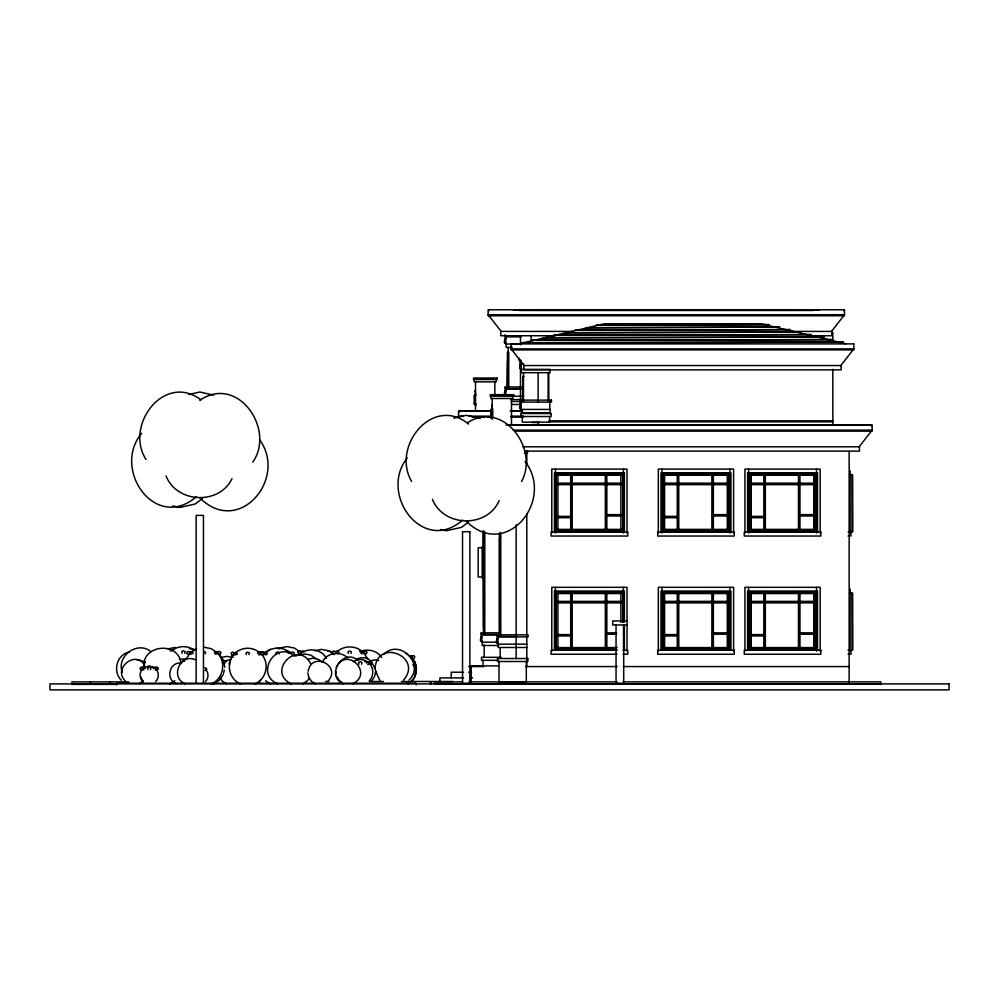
<?xml version="1.0" encoding="UTF-8"?>
<svg xmlns="http://www.w3.org/2000/svg" width="999" height="999" viewBox="0 0 999 999"><rect width="100%" height="100%" fill="white"/><g stroke="black" fill="none" stroke-linecap="round" stroke-linejoin="round"><path stroke-width="1.5" d="M143.681 666.508C142.795 644.143 178.933 641.308 180.981 663.611M223.689 672.802L224.238 670.029M308.167 671.303C311.476 650.761 342.058 665.696 328.022 681.156M375.025 668.556C377.185 637.549 423.801 656.855 403.396 680.307M375.649 671.316L374.625 676.485L371.703 680.856M415.035 674.974L416.283 668.656L415.035 662.337L411.451 656.98M153.309 668.581L154.433 667.195L156.431 667.519L156.831 669.155L155.145 670.079M279.32 654.008L278.933 652.372L277.635 651.935L275.936 652.859L276.336 654.495M288.649 652.884L288.249 651.248L286.251 650.923M291.396 654.008L290.409 652.047L288.012 652.859M366.596 663.149L367.732 661.763L369.717 662.087L370.117 663.711L367.732 664.522M141.658 433.254C111.513 469.23 155.307 532.017 196.216 496.828M231.993 478.608C219.393 505.307 176.748 503.271 166.034 475.961M252.797 462.15C275.799 429.033 237.55 374.2 199.812 400.324M407.28 457.892C378.434 493.968 422.614 554.944 462.612 520.142M499.175 500.599C487.262 528.346 443.431 527.285 432.43 499.275M521.553 481.481C539.472 448.701 502.934 399.737 467.382 422.752M142.695 668.568C139.261 672.14 139.261 678.034 142.695 681.605M155.719 681.605C159.153 678.034 159.153 672.14 155.719 668.568M186.139 659.003L190.285 652.797M205.519 681.655C208.441 678.546 209.028 673.326 206.156 670.004M234.515 653.546C225.449 662.574 228.734 679.12 240.572 684.003M223.414 674.175L219.493 680.057L213.624 683.978M259.128 682.03L260.602 679.819M309.265 678.121L307.63 680.581L302.722 683.853M322.59 661.788C327.023 652.447 340.534 650.724 347.702 657.904M336.301 667.232C346.84 646.078 373.976 673.214 352.809 683.753M369.23 681.006C373.926 676.111 373.926 668.019 369.23 663.124M408.991 680.069C425.674 664.198 399.388 637.911 383.516 654.595M411.925 680.419C417.882 674.225 417.882 663.985 411.925 657.792M412.112 680.943C416.483 676.635 417.17 669.08 412.812 664.522M831.505 331.406L844.492 314.76L488.174 314.76L501.161 331.406M840.821 365.547L853.808 348.888L511.151 348.888L524.138 365.547M859.14 446.79L872.127 430.144L513.399 430.144M144.218 668.006L145.217 667.195M150.499 669.642L150.899 668.006L149.201 667.082L147.515 668.006L147.914 669.642M154.907 668.006L156.606 667.082L157.904 667.519L158.292 669.155L156.606 670.079M184.715 653.284L185.115 651.66L183.416 650.724L181.731 651.66L182.118 653.284M205.12 653.87L205.657 652.822L204.52 651.435M232.642 654.832L232.105 655.893L233.229 657.267M249.013 654.632L249.413 652.996L247.715 652.072L246.029 652.996L246.428 654.632M260.876 652.859L262.712 652.072M263.861 652.859L265.559 651.935L267.382 653.433L266.258 654.82L263.861 654.008M290.996 652.859L292.695 651.935L294.38 652.859L293.993 654.495L291.995 654.82M300.886 651.735L302.585 650.811L304.27 651.735M351.036 653.483L351.436 651.847L349.75 650.923L348.052 651.847L348.451 653.483M363.624 651.847L365.309 650.923L367.145 652.422L366.021 653.808L364.023 653.483M361.588 664.198L361.975 662.574L360.289 661.65L358.591 662.574L358.991 664.198M202.148 498.726L195.08 504.045L179.783 507.467L172.839 505.906M468.543 522.04L461.476 527.347L446.191 530.781L440.621 529.532M143.681 667.906L149.201 665.871L154.72 667.906M172.153 650.511C178.409 645.366 188.424 645.366 194.68 650.511M139.186 683.753L143.294 680.993M191.533 651.96L196.503 648.638M169.867 684.003L174.788 680.719M235.727 652.734C242.332 646.79 253.109 646.79 259.715 652.734M223.227 662.574L226.286 660.539L231.094 659.577M211.151 684.015C223.289 679.02 226.661 662.05 217.357 652.797M264.797 652.896C271.678 646.927 282.792 646.328 289.673 652.597M265.584 652.597L270.454 649.338M254.87 684.003C266.696 679.12 269.992 662.574 260.926 653.546M298.951 654.882C306.668 647.177 321.291 648.476 326.486 658.353M337.287 651.56C344.143 645.379 355.344 645.379 362.2 651.56M353.396 661.763C357.642 658.466 364.198 658.94 368.206 662.437M143.057 662.849L145.155 661.513M217.894 651.76L219.892 651.435L221.029 652.822L219.892 654.195L218.494 654.195M234.028 654.632L232.03 654.957L231.031 652.996L232.73 652.072L234.415 652.996M230.382 661.887L229.258 663.274L229.795 664.335M337.962 653.808L339.086 652.422L337.262 650.923L335.564 651.847L335.964 653.483M409.115 655.943L411.7 655.943L412.237 657.005L411.113 658.391M411.738 655.943L413.736 655.619L414.722 656.43L414.323 658.066L412.337 658.391M519.48 343.731L604.333 323.751L760.976 323.751L845.816 343.731M188.674 394.518L199.8 392.02L213.699 395.129M453.683 418.131L466.196 415.334L480.107 418.444M129.433 652.022C116.883 654.108 112.263 671.565 121.329 680.244M168.094 648.863L175.374 647.414M179.533 659.178L185.826 658.928M180.307 662.961C169.018 662.624 165.634 679.657 176.186 683.666M221.478 657.442L226.935 656.355L232.405 657.442M279.508 648.064L286.95 646.59L294.405 648.064L299.45 651.448M314.76 650.749L321.641 649.387L328.521 650.749L334.353 654.645M299.001 655.169L304.945 653.983L310.889 655.169L315.934 658.541M307.967 659.228L313.049 658.229L318.132 659.228L322.44 662.112M360.801 651.286C368.069 648.638 377.385 650.599 381.606 657.417M356.993 658.853C373.913 653.209 373.938 670.566 379.895 680.307M369.992 660.851L374.962 659.914L378.683 660.614M170.155 650.849L171.553 650.849M189.148 654.195L187.163 653.87L186.626 652.822L187.75 651.435L189.748 651.76M143.968 669.967L141.583 669.155L141.97 667.519L143.968 667.195L145.105 668.581M261.875 652.047L263.411 652.185M225.899 661.887L226.598 661.775M204.957 670.541L206.781 669.043L204.957 667.544M369.742 661.763L371.728 662.087L372.265 663.149L370.442 664.647M535.514 310.19L538.586 310.052M513.461 310.115L818.88 310.115M572.839 331.406L500.836 331.406L500.836 335.739L555.219 335.739M790.983 331.406L831.83 331.406L831.83 335.739L810.077 335.739M520.904 336.388L505.831 336.388L505.831 344.043L521.228 344.043M521.228 336.713L504.832 336.713L504.832 334.727M505.831 338.224L505.094 338.224L505.094 343.219L505.831 343.219M505.094 338.823L505.831 338.823M505.094 342.62L505.831 342.62M512.187 347.377L506.156 347.377L506.156 344.043M507.492 361.238L507.092 387.662M521.141 363.536L520.417 363.536L520.417 368.531L521.141 368.531M523.813 363.873L520.816 363.873L520.816 360.552M520.417 364.136L521.141 364.136M520.417 367.932L521.141 367.932M524.075 376.448L522.739 376.448L522.814 401.011M522.814 383.341L522.415 401.011M521.228 386.938L504.832 386.938L504.832 388.936L521.228 388.936M520.904 388.599L505.831 388.599L505.831 395.429M505.831 390.434L505.094 390.434L505.094 395.429M505.094 391.034L505.831 391.034M476.123 394.842L474.787 394.842L474.787 404.832L476.123 404.832M505.094 394.83L505.831 394.83M474.862 395.629L474.188 395.629L474.188 404.046L476.123 404.108M474.188 396.054L474.862 396.054M521.228 396.253L490.172 396.178L490.172 394.68L513.823 394.68L513.823 396.178M510.676 399.588L521.228 399.588M511.238 401.486L520.641 401.486M474.188 403.621L474.862 403.621M521.141 403.608L520.417 403.596L520.417 408.603L521.141 408.603M520.417 404.208L521.141 404.208M511.538 404.483L520.641 404.483M520.417 408.004L521.141 408.004M491.508 409.615L490.846 409.615L490.846 418.032L491.508 418.032L491.446 408.828L492.769 408.828L492.769 417.395M490.846 410.04L491.508 410.04M491.608 410.989L459.041 410.989L459.041 412.162M510.214 410.989L522.614 410.989M490.934 411.163L458.541 411.163L458.541 417.157M510.988 411.163L521.79 411.163M458.541 416.158L463.174 416.158M469.343 416.158L490.934 416.158M510.988 416.158L523.326 416.158M472.427 417.157L484.765 417.157M487.849 417.157L490.934 417.157M510.988 417.157L523.326 417.157M490.846 417.607L491.508 417.607M549.038 420.816L832.829 420.816M549.038 421.815L832.829 421.815M531.967 422.49L539.298 422.49M506.031 424.975L871.628 424.975L871.628 426.148M508.716 425.149L872.127 425.149L872.127 431.143L514.96 431.143M522.902 446.79L859.477 446.79L859.477 451.123L524.463 451.123M524.475 453.121L527.472 453.121L527.472 450.899M555.282 473.763L623.538 473.763M661.837 473.763L730.107 473.763M748.413 473.763L816.683 473.763M849.487 474.6L851.985 474.6L851.985 531.88L848.051 532.042M557.779 475.099L621.041 475.099M557.942 475.262L620.879 475.262M664.497 475.262L727.434 475.262M751.086 475.262L814.023 475.262M556.106 483.154L622.714 483.154M662.674 483.154L729.27 483.154M749.25 483.154L815.846 483.154M556.106 484.652L622.714 484.652M662.674 484.652L729.27 484.652M749.25 484.652L815.846 484.652M622.714 514.635L606.056 514.635L606.056 515.971L622.714 515.971M729.27 514.635L712.624 514.635L712.624 515.971L729.27 515.971M815.846 514.635L799.2 514.635L799.2 515.971L815.846 515.971M556.106 516.396L571.428 516.396L571.428 517.719L556.106 517.719M662.674 516.396L677.984 516.396L677.984 517.719L662.674 517.719M749.25 516.396L764.572 516.396L764.572 517.719L749.25 517.719M555.444 529.383L623.376 529.383M662 529.383L729.932 529.383M748.588 529.383L816.52 529.383M557.942 529.882L620.879 529.882M664.497 529.882L727.434 529.882M751.086 529.882L814.023 529.882M555.282 531.043L623.538 531.043M661.837 531.043L730.107 531.043M748.413 531.043L816.683 531.043M849.487 531.043L851.985 531.043M849.312 531.705L852.809 531.705L852.646 475.099M848.051 536.038L850.986 536.038L850.986 532.042M499.5 537.624L499.5 631.131M484.403 546.69L482.18 546.69L482.18 577.996L484.403 577.996M483.516 547.689L478.184 547.689L478.184 576.997L483.516 576.997M849.487 592.819L851.985 592.819L851.985 650.087L848.051 650.262M557.779 593.306L621.041 593.306M557.942 593.481L620.879 593.481M664.497 593.481L727.434 593.481M751.086 593.481L814.023 593.481M556.106 601.373L622.714 601.373M662.674 601.373L729.27 601.373M749.25 601.373L815.846 601.373M556.106 602.872L622.714 602.872M662.674 602.872L729.27 602.872M749.25 602.872L815.846 602.872M627.035 620.953L612.724 620.953L612.724 624.949L627.035 624.949M483.516 628.196L483.116 530.906M500.224 632.842L480.856 632.842L480.856 634.84L528.134 634.84L528.134 636.838L496.84 636.838L496.84 634.84M616.658 632.854L606.056 632.854L606.056 634.19L616.658 634.19M729.27 632.854L712.624 632.854L712.624 634.19L729.27 634.19M815.846 632.854L799.2 632.854L799.2 634.19L815.846 634.19M496.928 634.502L481.855 634.502L481.855 642.17L498.426 642.17M556.106 634.602L571.428 634.602L571.428 635.938L556.106 635.938M662.674 634.602L677.984 634.602L677.984 635.938L662.674 635.938M749.25 634.602L764.572 634.602L764.572 635.938L749.25 635.938M481.855 636.338L481.118 636.338L481.118 641.333L481.855 641.333M517.432 636.5L497.839 636.5L497.839 644.168L526.81 644.168M481.118 636.937L481.855 636.937M480.819 637.137L480.519 640.696L480.819 636.937M497.839 638.336L497.102 638.336L497.102 643.331L497.839 643.331M497.102 638.935L497.839 638.935M481.118 640.734L481.855 640.734M497.102 642.732L497.839 642.732M498.763 645.491L482.18 645.491L482.18 642.17M526.81 647.489L498.164 647.489L498.164 644.168M555.444 647.589L617.195 647.589M662 647.589L729.932 647.589M748.588 647.589L816.52 647.589M557.942 648.089L616.271 648.089M664.497 648.089L727.434 648.089M751.086 648.089L814.023 648.089M616.271 649.924L556.106 649.924L556.106 591.645L622.714 591.645L622.714 622.315M849.924 649.924L852.809 649.924L852.646 593.306M617.332 650.087L551.111 650.262L551.111 654.245L616.982 654.245M623.114 650.262L627.709 650.262L627.709 654.245L623.114 654.245M848.051 654.245L850.986 654.245L850.986 650.262M501.211 657.317L481.518 657.317L481.518 660.314L498.189 660.314M498.563 665.908L471.191 665.908L471.191 683.216M468.606 666.57L483.778 666.57M525.486 666.57L617.295 666.57M623.513 666.57L849.15 666.57M463.573 672.24L451.211 672.24L451.211 677.896M468.606 672.24L471.64 672.24M463.573 677.896L439.897 677.896L439.897 681.892M469.555 677.896L472.677 677.896M325.749 681.493L328.833 681.493M369.493 681.493L383.404 681.493M401.411 681.493L407.592 681.493L407.592 683.828M452.884 681.493L431.231 681.493L431.231 683.828M128.871 681.892L110.552 681.892L110.552 684.39L116.658 684.39M462.649 681.892L434.565 681.892L434.565 684.228L880.781 684.228L880.781 681.892L623.351 681.892M468.893 681.892L617.107 681.892M793.755 310.052L796.815 310.19M334.178 653.92L332.48 652.996L332.879 651.36L334.178 650.923L335.864 651.847M364.81 661.65L365.509 661.763M223.002 661.775L224.837 663.274M152.497 667.082L154.196 668.006M141.808 670.079L140.11 669.155L140.509 667.519L141.808 667.082L143.494 668.006M222.352 660.152L226.086 660.851M137.2 659.914L142.17 660.851L145.33 662.849M359.59 651.186L363.561 651.972M327.66 650.836L332.929 651.885M276.735 648.251L279.57 648.826M293.918 655.269L296.815 655.856M258.217 651.785L263.324 652.797M203.821 647.19L211.151 648.638L216.121 651.96M189.36 648.576L196.403 649.987M195.23 659.69C180.007 652.934 169.718 677.772 185.252 683.766M263.274 652.047L264.011 652.509M261.413 654.632L264.011 654.632L263.873 652.372M184.603 661.238L182.605 660.913L181.618 662.874M406.094 653.408L408.241 654.832M358.042 660.514C343.169 647.14 324.937 675.886 343.144 683.753M339.623 680.806L341.858 682.305M294.668 656.081C275.612 639.872 254.695 673.938 277.635 683.915M315.16 683.716L311.326 681.156L308.766 677.322L307.867 672.802M291.171 683.853C265.896 671.266 298.314 638.848 310.901 664.123M265.584 680.744L270.454 684.003M226.286 683.741L222.203 681.018L220.167 677.959M150.924 651.673C137.687 640.347 115.896 656.243 122.377 672.377M468.543 424.051C432.604 394.742 391.046 446.628 411.625 481.456M466.246 521.153C506.093 560.839 555.157 500.437 525.124 461.55M200.974 399.85C164.173 372.028 124.138 425.562 146.016 459.465M199.85 497.839C238.836 537.037 288.074 478.583 259.515 439.572M363.461 652.397L367.657 658.691M336.626 676.323L338.873 679.682M219.493 654.457L223.414 660.327L224.787 667.257M144.68 665.109C135.489 649.8 112.363 668.643 125.35 680.993M143.057 681.793L140.871 677.06M335.577 671.028L336.101 673.676M850.149 470.766L850.149 533.041M850.149 588.985L850.149 651.248M849.15 451.473L849.15 683.216M843.993 309.59L843.993 310.764M832.829 332.58L832.829 341.571M832.829 369.293L832.829 424.563M824.175 335.577L824.175 338.574M823.513 335.577L823.513 338.574M820.179 533.041L820.179 469.105L744.917 469.105L744.917 533.041M820.179 651.248L820.179 587.325L744.917 587.325L744.917 651.248M817.519 531.88L817.519 472.939L747.589 472.939L747.589 531.88M817.519 650.087L817.519 591.146L747.589 591.146L747.589 650.087M816.683 472.939L816.683 531.88M816.683 591.146L816.683 650.087M816.52 469.105L816.52 533.041M816.52 587.325L816.52 651.248M814.185 530.044L814.185 475.099L750.911 475.099L750.911 530.044M814.185 648.251L814.185 593.306L750.911 593.306L750.911 648.251M814.023 473.426L814.023 531.705M814.023 591.645L814.023 649.924M812.936 310.464L519.393 310.464M801.073 309.965L531.256 309.965M799.962 473.426L799.962 531.705M799.962 591.645L799.962 649.924M798.463 473.426L798.463 531.705M798.463 591.645L798.463 649.924M795.142 309.715L537.2 309.715M765.334 473.426L765.334 531.705M765.334 591.645L765.334 649.924M763.835 473.426L763.835 531.705M763.835 591.645L763.835 649.924M751.086 473.426L751.086 531.705M751.086 591.645L751.086 649.924M748.588 469.105L748.588 533.041M748.588 587.325L748.588 650.037M748.413 472.939L748.413 531.88M748.413 591.146L748.413 650.087M733.603 533.041L733.603 469.105L658.341 469.105L658.341 533.041M733.603 651.248L733.603 587.325L658.341 587.325L658.341 651.248M730.931 531.88L730.931 472.939L661.001 472.939L661.001 531.88M730.931 650.087L730.931 591.146L661.001 591.146L661.001 650.087M730.107 472.939L730.107 531.88M730.107 591.146L730.107 650.087M729.932 469.105L729.932 533.041M729.932 587.325L729.932 650.037M727.609 530.044L727.609 475.099L664.335 475.099L664.335 530.044M727.609 648.251L727.609 593.306L664.335 593.306L664.335 648.251M727.434 473.426L727.434 531.705M727.434 591.645L727.434 649.924M713.386 473.426L713.386 531.705M713.386 591.645L713.386 649.924M711.887 473.426L711.887 531.705M711.887 591.645L711.887 649.924M678.758 473.426L678.758 531.705M678.758 591.645L678.758 649.924M677.26 473.426L677.26 531.705M677.26 591.645L677.26 649.924M664.497 473.426L664.497 531.705M664.497 591.645L664.497 649.924M662 469.105L662 533.041M662 587.325L662 650.037M661.837 472.939L661.837 531.88M661.837 591.146L661.837 650.087M627.035 533.041L627.035 469.105L551.785 469.105L551.785 533.041M627.035 651.248L627.035 587.325L551.785 587.325L551.785 651.248M624.375 531.88L624.375 472.939L554.445 472.939L554.445 531.88M624.375 622.165L624.375 591.146L554.445 591.146L554.445 650.087M624.375 625.274L624.375 650.087M623.713 624.949L623.713 683.216L616.046 683.216L616.046 624.949M623.538 472.939L623.538 531.88M623.538 591.146L623.538 622.165M623.538 625.274L623.538 650.087M623.376 469.105L623.376 533.041M623.376 587.325L623.376 621.628M620.879 473.426L620.879 531.705M620.879 591.645L620.879 622.315M606.83 473.426L606.83 531.705M606.83 591.645L606.83 649.924M605.332 473.426L605.332 531.705M605.332 591.645L605.332 649.924M572.19 473.426L572.19 531.705M572.19 591.645L572.19 649.924M570.691 473.426L570.691 531.705M570.691 591.645L570.691 649.924M557.942 473.426L557.942 531.705M557.942 591.645L557.942 649.924M555.444 469.105L555.444 533.041M555.444 587.325L555.444 650.037M555.282 472.939L555.282 531.88M555.282 591.146L555.282 650.087M549.787 401.773L549.787 409.428M549.612 416.521L549.612 422.152L522.315 422.152L522.315 416.521M548.788 372.39L548.788 401.735M548.114 372.714L548.114 401.436M538.124 372.39L538.124 401.735M538.124 422.065L538.124 424.563M531.131 335.577L531.131 341.808M526.81 451.473L526.81 465.497M526.81 513.823L526.81 666.57M526.311 661.513L526.311 682.554L499.001 682.554L499.001 661.513M523.476 372.714L523.476 401.436M521.478 369.368L521.478 372.689L550.112 372.689L550.112 369.368L521.141 369.368L521.141 363.236M521.478 409.428L521.478 412.762L550.112 412.762L550.112 409.428L521.141 409.428L521.141 401.773M520.479 335.652L520.479 344.88M520.479 360.264L520.479 411.051M520.142 360.04L520.142 362.038M519.143 358.216L519.143 360.714M516.146 524.725L516.146 658.778M512.824 396.178L512.824 398.501L490.846 398.501L490.846 396.178M511.65 343.731L511.65 344.892M511.488 398.501L511.488 425.149M508.753 387.3L508.753 352.272L507.43 352.272L507.492 387.662M508.154 347.465L508.154 387.6M505.656 337.262L505.656 338.224M500.761 533.728L500.761 635.027M500.162 532.292L500.162 635.139M500.162 647.614L500.162 658.516M499.438 533.728L499.438 635.027M496.166 379.52L496.166 381.855L474.188 381.855L474.188 379.52M494.842 381.855L494.842 395.741M492.17 398.501L492.17 419.23M492.007 405.669L492.007 408.166M491.67 404.832L491.67 405.669M488.673 309.59L488.673 310.764M484.777 531.718L484.777 632.779M484.178 532.667L484.178 632.392M484.178 644.855L484.178 657.317M483.516 530.906L483.454 632.779M483.017 660.314L483.017 666.246M475.524 381.855L475.524 411.163M475.362 391.346L475.362 393.843M475.024 390.522L475.024 391.346M430.232 683.828L430.232 681.493L408.591 681.493L408.591 683.828M416.246 684.889L416.246 683.216L116.546 683.216L116.546 684.889M203.459 683.216L203.459 515.397L196.141 515.397L196.141 683.216M189.81 652.247L190.797 654.195L193.194 653.383L192.195 651.435L189.81 652.247M214.46 652.247L215.447 654.195L217.844 653.383L216.845 651.435L214.46 652.247M234.003 652.996L235.002 654.957L237.387 654.145L236.401 652.185L234.003 652.996M258.054 652.996L259.041 654.957L261.438 654.145L260.439 652.185L258.054 652.996M297.789 651.735L298.788 653.696L301.174 652.884L300.187 650.923L297.789 651.735M360.539 651.847L361.526 653.808L363.923 652.996L362.937 651.036L360.539 651.847M844.492 309.765L488.174 309.765L488.174 315.759L844.492 315.759L844.492 309.765M768.93 324.625L596.378 325.224L768.93 324.625M779.532 327.123L585.764 327.722L779.532 327.123M790.134 329.62L575.162 330.219L790.134 329.62M800.748 332.118L564.56 332.717L800.748 332.118M811.35 334.615L553.946 335.214L811.35 334.615M821.952 337.113L543.344 337.712L821.952 337.113M504.795 338.823L504.495 342.582L504.795 338.823M832.567 339.61L532.742 340.209L832.567 339.61M843.168 342.108L522.127 342.707L843.168 342.108M853.808 343.893L511.151 343.893L511.151 349.887L853.808 349.887L853.808 343.893M520.117 364.136L519.817 367.894L520.117 364.136M841.158 365.547L523.813 365.547L523.813 369.867L841.158 369.867L841.158 365.547M497.165 378.034L473.526 378.034L473.526 379.52L497.165 379.52L497.165 378.034M504.795 391.034L504.495 394.792L504.795 391.034M551.448 400.112L520.142 400.112L520.142 402.098L551.448 402.098L551.448 400.112M520.117 404.208L519.817 407.967L520.117 404.208M551.111 413.524L520.816 413.524L520.816 416.521L551.111 416.521L551.111 413.524M622.714 473.426L556.106 473.426L556.106 531.705L622.714 531.705L622.714 473.426M729.27 473.426L662.674 473.426L662.674 531.705L729.27 531.705L729.27 473.426M815.846 473.426L749.25 473.426L749.25 531.705L815.846 531.705L815.846 473.426M469.867 531.705L462.537 531.705L462.537 683.216L469.867 683.216L469.867 531.705M627.709 532.042L551.111 532.042L551.111 536.038L627.709 536.038L627.709 532.042M734.265 532.042L657.679 532.042L657.679 536.038L734.265 536.038L734.265 532.042M820.841 532.042L744.255 532.042L744.255 536.038L820.841 536.038L820.841 532.042M729.27 591.645L662.674 591.645L662.674 649.924L729.27 649.924L729.27 591.645M815.846 591.645L749.25 591.645L749.25 649.924L815.846 649.924L815.846 591.645M496.803 638.935L496.503 642.694L496.803 638.935M734.265 650.262L657.679 650.262L657.679 654.245L734.265 654.245L734.265 650.262M820.841 650.262L744.255 650.262L744.255 654.245L820.841 654.245L820.841 650.262M527.809 658.516L497.502 658.516L497.502 661.513L527.809 661.513L527.809 658.516M90.247 681.892L71.928 681.892L71.928 684.39L90.247 684.39L90.247 681.892M109.553 681.892L91.246 681.892L91.246 684.39L109.553 684.39L109.553 681.892M949.05 683.89L49.95 683.89L49.95 689.884L949.05 689.884L949.05 683.89"/></g></svg>
